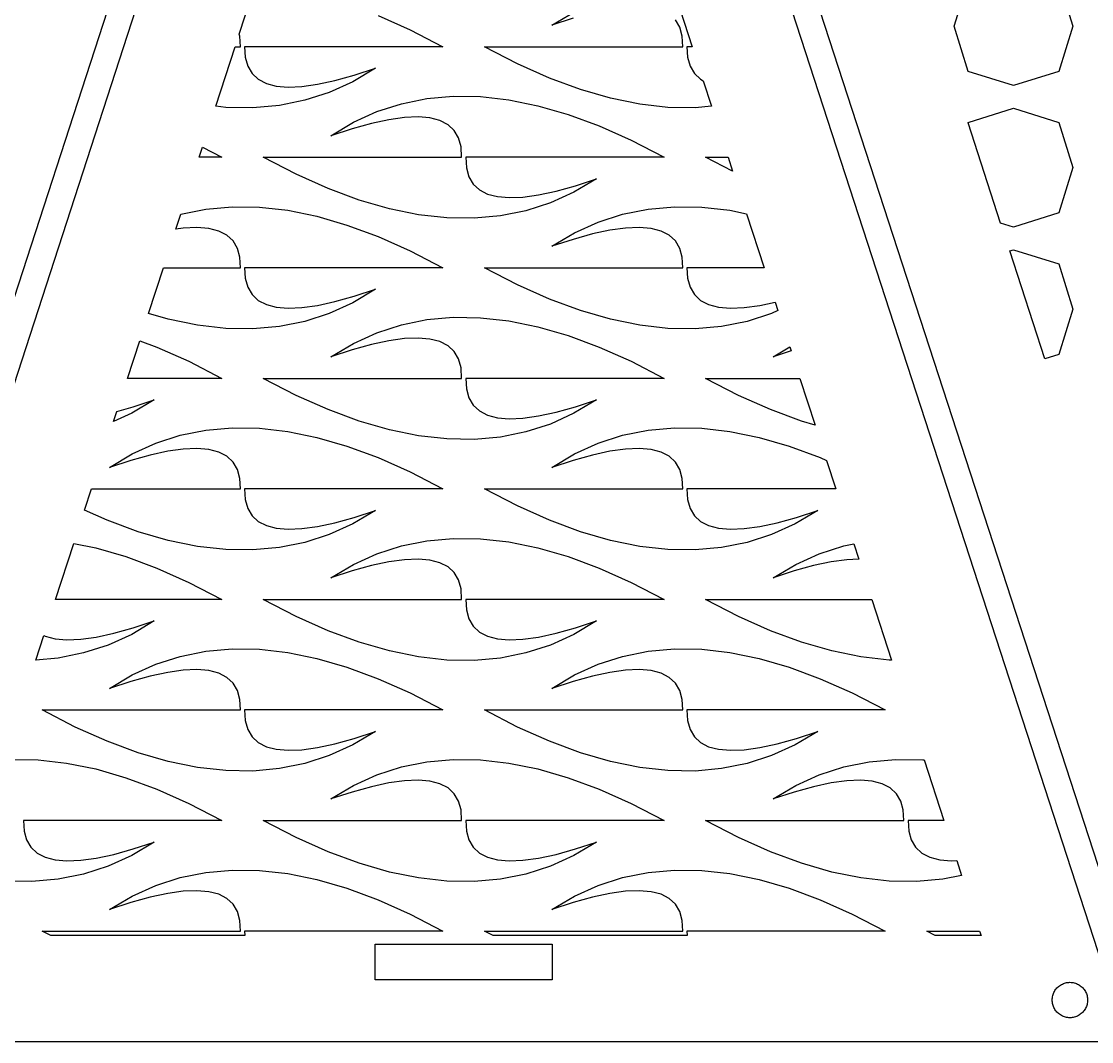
# Model space of a CAD drawing. Header units: metres. Extents: x 20 to 1108, y 20 to 485.
# Drawn here: x 357.6 to 478.6, y 20 to 135.4 of the extents above; entities that cross this region are included whole.
import ezdxf

# ---------------------------------------------------------------- set-up
doc = ezdxf.new("R2010")
doc.units = ezdxf.units.M

msp = doc.modelspace()

# ---------------------------------------------------------------- linework, layer by layer
for p, q in [((329.463, 20.0001), (404.463, 250.826)), ((407.617, 250.826), (332.617, 20)), ((482.617, 20), (407.617, 250.826)), ((410.772, 250.826), (485.772, 20.0001)), ((382.249, 133.92), (384.019, 139.366)), ((431.209, 139.384), (433.447, 132.5)), ((463.052, 134.826), (464.652, 139.946)), ((474.892, 139.946), (476.492, 134.826)), ((397.932, 136.039), (401.548, 134.426)), ((417.595, 134.934), (420.152, 136.455)), ((419.993, 135.719), (417.595, 134.934)), ((432.034, 134.7), (431.545, 135.532)), ((401.548, 134.426), (405.272, 132.5)), ((432.313, 133.69), (432.034, 134.7)), ((464.652, 129.706), (463.052, 134.826)), ((476.492, 134.826), (474.892, 129.706)), ((382.313, 133.69), (382.249, 133.92)), ((382.379, 132.5), (382.313, 133.69)), ((432.379, 132.5), (432.313, 133.69)), ((379.601, 125.767), (381.788, 132.5)), ((381.788, 132.5), (382.379, 132.5)), ((405.272, 132.5), (382.856, 132.5)), ((382.856, 132.5), (382.922, 131.31)), ((413.687, 130.574), (409.963, 132.5)), ((409.963, 132.5), (432.379, 132.5)), ((433.447, 132.5), (432.856, 132.5)), ((432.856, 132.5), (432.922, 131.31)), ((382.922, 131.31), (383.201, 130.3)), ((432.922, 131.31), (433.201, 130.3)), ((383.201, 130.3), (383.69, 129.468)), ((383.69, 129.468), (384.392, 128.817)), ((397.64, 130.066), (395.083, 128.545)), ((395.242, 129.281), (397.64, 130.066)), ((417.303, 128.961), (413.687, 130.574)), ((433.201, 130.3), (433.69, 129.468)), ((433.69, 129.468), (434.392, 128.817)), ((469.772, 128.107), (464.652, 129.706)), ((474.892, 129.706), (469.772, 128.107)), ((384.392, 128.817), (385.307, 128.344)), ((385.307, 128.344), (386.433, 128.051)), ((389.321, 128.005), (391.082, 128.25)), ((391.082, 128.25), (393.057, 128.676)), ((395.083, 128.545), (392.42, 127.337)), ((393.057, 128.676), (395.242, 129.281)), ((420.814, 127.661), (417.303, 128.961)), ((434.392, 128.817), (434.694, 128.66)), ((434.694, 128.66), (435.636, 125.761)), ((386.433, 128.051), (387.771, 127.938)), ((387.771, 127.938), (389.321, 128.005)), ((392.42, 127.337), (389.652, 126.443)), ((424.219, 126.674), (420.814, 127.661)), ((386.777, 125.863), (383.796, 125.595)), ((389.652, 126.443), (386.777, 125.863)), ((397.815, 125.163), (400.583, 126.057)), ((400.583, 126.057), (403.458, 126.637)), ((403.458, 126.637), (406.439, 126.905)), ((406.439, 126.905), (409.525, 126.858)), ((409.525, 126.858), (412.718, 126.499)), ((412.718, 126.499), (416.016, 125.826)), ((416.016, 125.826), (419.421, 124.839)), ((427.517, 126.001), (424.219, 126.674)), ((430.71, 125.642), (427.517, 126.001)), ((380.71, 125.642), (379.601, 125.767)), ((383.796, 125.595), (380.71, 125.642)), ((395.152, 123.955), (397.815, 125.163)), ((419.421, 124.839), (422.932, 123.539)), ((433.796, 125.595), (430.71, 125.642)), ((435.636, 125.761), (433.796, 125.595)), ((464.652, 123.946), (469.772, 125.546)), ((469.772, 125.546), (474.892, 123.946)), ((392.595, 122.434), (395.152, 123.955)), ((397.178, 123.824), (394.993, 123.219)), ((399.153, 124.25), (397.178, 123.824)), ((400.914, 124.495), (399.153, 124.25)), ((402.464, 124.562), (400.914, 124.495)), ((403.802, 124.449), (402.464, 124.562)), ((404.928, 124.156), (403.802, 124.449)), ((405.843, 123.683), (404.928, 124.156)), ((406.545, 123.032), (405.843, 123.683)), ((422.932, 123.539), (426.548, 121.926)), ((464.634, 123.888), (464.652, 123.946)), ((468.314, 112.563), (464.634, 123.888)), ((474.892, 123.946), (476.492, 118.826)), ((394.993, 123.219), (392.595, 122.434)), ((407.034, 122.2), (406.545, 123.032)), ((407.313, 121.19), (407.034, 122.2)), ((377.727, 120), (378.093, 121.127)), ((378.093, 121.127), (380.272, 120)), ((407.379, 120), (407.313, 121.19)), ((426.548, 121.926), (430.272, 120)), ((380.272, 120), (377.727, 120)), ((388.687, 118.073), (384.963, 120)), ((384.963, 120), (407.379, 120)), ((430.272, 120), (407.856, 120)), ((407.856, 120), (407.922, 118.81)), ((434.963, 120), (437.508, 120)), ((438.022, 118.417), (434.963, 120)), ((437.508, 120), (438.022, 118.417)), ((407.922, 118.81), (408.201, 117.8)), ((476.492, 118.826), (474.892, 113.706)), ((392.303, 116.461), (388.687, 118.073)), ((408.201, 117.8), (408.69, 116.968)), ((422.64, 117.566), (420.083, 116.045)), ((420.242, 116.781), (422.64, 117.566)), ((395.814, 115.161), (392.303, 116.461)), ((408.69, 116.968), (409.392, 116.316)), ((409.392, 116.316), (410.307, 115.844)), ((416.082, 115.75), (418.057, 116.176)), ((418.057, 116.176), (420.242, 116.781)), ((399.219, 114.174), (395.814, 115.161)), ((410.307, 115.844), (411.433, 115.552)), ((411.433, 115.552), (412.771, 115.438)), ((412.771, 115.438), (414.321, 115.505)), ((414.321, 115.505), (416.082, 115.75)), ((420.083, 116.045), (417.42, 114.837)), ((375.637, 113.567), (378.458, 114.137)), ((378.458, 114.137), (381.439, 114.404)), ((381.439, 114.404), (384.525, 114.358)), ((384.525, 114.358), (387.718, 113.999)), ((387.718, 113.999), (391.016, 113.326)), ((402.517, 113.501), (399.219, 114.174)), ((414.652, 113.943), (411.777, 113.363)), ((417.42, 114.837), (414.652, 113.943)), ((425.583, 113.557), (428.458, 114.137)), ((428.458, 114.137), (431.439, 114.404)), ((431.439, 114.404), (434.525, 114.358)), ((434.525, 114.358), (437.718, 113.999)), ((437.718, 113.999), (439.581, 113.618)), ((375.089, 111.88), (375.637, 113.567)), ((391.016, 113.326), (394.421, 112.339)), ((405.71, 113.142), (402.517, 113.501)), ((408.796, 113.096), (405.71, 113.142)), ((411.777, 113.363), (408.796, 113.096)), ((420.152, 111.455), (422.815, 112.663)), ((422.815, 112.663), (425.583, 113.557)), ((439.581, 113.618), (441.57, 107.5)), ((469.772, 112.107), (468.314, 112.563)), ((474.892, 113.706), (469.772, 112.107)), ((375.914, 111.995), (375.089, 111.88)), ((377.464, 112.062), (375.914, 111.995)), ((378.802, 111.948), (377.464, 112.062)), ((379.928, 111.656), (378.802, 111.948)), ((380.843, 111.184), (379.928, 111.656)), ((394.421, 112.339), (397.932, 111.039)), ((417.595, 109.934), (420.152, 111.455)), ((422.178, 111.324), (419.993, 110.719)), ((424.153, 111.75), (422.178, 111.324)), ((425.914, 111.995), (424.153, 111.75)), ((427.464, 112.062), (425.914, 111.995)), ((428.802, 111.948), (427.464, 112.062)), ((429.928, 111.656), (428.802, 111.948)), ((430.843, 111.184), (429.928, 111.656)), ((381.545, 110.532), (380.843, 111.184)), ((382.034, 109.7), (381.545, 110.532)), ((397.932, 111.039), (401.548, 109.427)), ((419.993, 110.719), (417.595, 109.934)), ((431.545, 110.532), (430.843, 111.184)), ((432.034, 109.7), (431.545, 110.532)), ((382.313, 108.69), (382.034, 109.7)), ((401.548, 109.427), (405.272, 107.5)), ((432.313, 108.69), (432.034, 109.7)), ((469.338, 109.41), (469.772, 109.546)), ((473.302, 97.2091), (469.338, 109.41)), ((469.772, 109.546), (474.892, 107.946)), ((382.379, 107.5), (382.313, 108.69)), ((432.379, 107.5), (432.313, 108.69)), ((474.892, 107.946), (476.492, 102.826)), ((371.983, 102.322), (373.665, 107.5)), ((373.665, 107.5), (382.379, 107.5)), ((405.272, 107.5), (382.856, 107.5)), ((382.856, 107.5), (382.922, 106.31)), ((413.687, 105.573), (409.963, 107.5)), ((409.963, 107.5), (432.379, 107.5)), ((441.57, 107.5), (432.856, 107.5)), ((432.856, 107.5), (432.922, 106.31)), ((382.922, 106.31), (383.201, 105.3)), ((383.201, 105.3), (383.69, 104.468)), ((417.303, 103.961), (413.687, 105.573)), ((432.922, 106.31), (433.201, 105.3)), ((433.201, 105.3), (433.69, 104.468)), ((383.69, 104.468), (384.392, 103.816)), ((393.057, 103.676), (395.242, 104.281)), ((397.64, 105.066), (395.083, 103.545)), ((395.242, 104.281), (397.64, 105.066)), ((433.69, 104.468), (434.392, 103.816)), ((384.392, 103.816), (385.307, 103.344)), ((385.307, 103.344), (386.433, 103.052)), ((386.433, 103.052), (387.771, 102.938)), ((387.771, 102.938), (389.321, 103.005)), ((389.321, 103.005), (391.082, 103.25)), ((391.082, 103.25), (393.057, 103.676)), ((395.083, 103.545), (392.42, 102.337)), ((420.814, 102.661), (417.303, 103.961)), ((434.392, 103.816), (435.307, 103.344)), ((435.307, 103.344), (436.433, 103.052)), ((436.433, 103.052), (437.771, 102.938)), ((437.771, 102.938), (439.321, 103.005)), ((439.321, 103.005), (441.082, 103.25)), ((441.082, 103.25), (442.827, 103.627)), ((442.827, 103.627), (443.141, 102.664)), ((374.219, 101.674), (371.983, 102.322)), ((377.517, 101.001), (374.219, 101.674)), ((392.42, 102.337), (389.652, 101.443)), ((400.583, 101.057), (403.458, 101.637)), ((403.458, 101.637), (406.439, 101.904)), ((406.439, 101.904), (409.525, 101.858)), ((409.525, 101.858), (412.718, 101.499)), ((424.219, 101.674), (420.814, 102.661)), ((427.517, 101.001), (424.219, 101.674)), ((442.42, 102.337), (439.652, 101.443)), ((443.141, 102.664), (442.42, 102.337)), ((476.492, 102.826), (474.892, 97.7062)), ((380.71, 100.642), (377.517, 101.001)), ((383.796, 100.596), (380.71, 100.642)), ((386.777, 100.863), (383.796, 100.596)), ((389.652, 101.443), (386.777, 100.863)), ((397.815, 100.163), (400.583, 101.057)), ((412.718, 101.499), (416.016, 100.826)), ((416.016, 100.826), (419.421, 99.8389)), ((430.71, 100.642), (427.517, 101.001)), ((433.796, 100.596), (430.71, 100.642)), ((436.777, 100.863), (433.796, 100.596)), ((439.652, 101.443), (436.777, 100.863)), ((369.604, 95), (370.988, 99.2588)), ((370.988, 99.2588), (372.932, 98.5391)), ((395.152, 98.9551), (397.815, 100.163)), ((399.153, 99.25), (397.178, 98.8242)), ((400.914, 99.4951), (399.153, 99.25)), ((402.464, 99.5615), (400.914, 99.4951)), ((403.802, 99.4482), (402.464, 99.5615)), ((404.928, 99.1562), (403.802, 99.4482)), ((419.421, 99.8389), (422.932, 98.5391)), ((372.932, 98.5391), (376.548, 96.9268)), ((392.595, 97.4336), (395.152, 98.9551)), ((394.993, 98.2188), (392.595, 97.4336)), ((397.178, 98.8242), (394.993, 98.2188)), ((405.843, 98.6836), (404.928, 99.1562)), ((406.545, 98.0322), (405.843, 98.6836)), ((407.034, 97.2002), (406.545, 98.0322)), ((422.932, 98.5391), (426.548, 96.9268)), ((442.595, 97.4336), (444.477, 98.5527)), ((444.624, 98.0977), (442.595, 97.4336)), ((444.477, 98.5527), (444.624, 98.0977)), ((376.548, 96.9268), (380.272, 95)), ((407.313, 96.1904), (407.034, 97.2002)), ((426.548, 96.9268), (430.272, 95)), ((474.892, 97.7062), (473.302, 97.2091)), ((407.379, 95), (407.313, 96.1904)), ((380.272, 95), (369.604, 95)), ((388.687, 93.0732), (384.963, 95)), ((384.963, 95), (407.379, 95)), ((430.272, 95), (407.856, 95)), ((407.856, 95), (407.922, 93.8096)), ((438.687, 93.0732), (434.963, 95)), ((434.963, 95), (445.631, 95)), ((445.631, 95), (447.348, 89.7158)), ((407.922, 93.8096), (408.201, 92.7998)), ((372.64, 92.5664), (370.083, 91.0449)), ((370.242, 91.7812), (372.64, 92.5664)), ((392.303, 91.4609), (388.687, 93.0732)), ((408.201, 92.7998), (408.69, 91.9678)), ((408.69, 91.9678), (409.392, 91.3164)), ((422.64, 92.5664), (420.083, 91.0449)), ((420.242, 91.7812), (422.64, 92.5664)), ((442.303, 91.4609), (438.687, 93.0732)), ((368.014, 90.1064), (368.392, 91.2686)), ((370.083, 91.0449), (368.014, 90.1064)), ((368.392, 91.2686), (370.242, 91.7812)), ((395.814, 90.1611), (392.303, 91.4609)), ((409.392, 91.3164), (410.307, 90.8438)), ((410.307, 90.8438), (411.433, 90.5518)), ((414.321, 90.5049), (416.082, 90.75)), ((416.082, 90.75), (418.057, 91.1758)), ((420.083, 91.0449), (417.42, 89.8369)), ((418.057, 91.1758), (420.242, 91.7812)), ((445.814, 90.1611), (442.303, 91.4609)), ((399.219, 89.1738), (395.814, 90.1611)), ((411.433, 90.5518), (412.771, 90.4385)), ((412.771, 90.4385), (414.321, 90.5049)), ((417.42, 89.8369), (414.652, 88.9434)), ((447.348, 89.7158), (445.814, 90.1611)), ((372.815, 87.6631), (375.583, 88.5566)), ((375.583, 88.5566), (378.458, 89.1367)), ((378.458, 89.1367), (381.439, 89.4043)), ((381.439, 89.4043), (384.525, 89.3584)), ((384.525, 89.3584), (387.718, 88.999)), ((387.718, 88.999), (391.016, 88.3262)), ((391.016, 88.3262), (394.421, 87.3389)), ((402.517, 88.501), (399.219, 89.1738)), ((405.71, 88.1416), (402.517, 88.501)), ((411.777, 88.3633), (408.796, 88.0957)), ((414.652, 88.9434), (411.777, 88.3633)), ((422.815, 87.6631), (425.583, 88.5566)), ((425.583, 88.5566), (428.458, 89.1367)), ((428.458, 89.1367), (431.439, 89.4043)), ((431.439, 89.4043), (434.525, 89.3584)), ((434.525, 89.3584), (437.718, 88.999)), ((437.718, 88.999), (441.016, 88.3262)), ((441.016, 88.3262), (444.421, 87.3389)), ((370.152, 86.4551), (372.815, 87.6631)), ((394.421, 87.3389), (397.932, 86.0391)), ((408.796, 88.0957), (405.71, 88.1416)), ((420.152, 86.4551), (422.815, 87.6631)), ((444.421, 87.3389), (447.932, 86.0391)), ((367.595, 84.9336), (370.152, 86.4551)), ((372.178, 86.3242), (369.993, 85.7188)), ((374.153, 86.75), (372.178, 86.3242)), ((375.914, 86.9951), (374.153, 86.75)), ((377.464, 87.0615), (375.914, 86.9951)), ((378.802, 86.9482), (377.464, 87.0615)), ((379.928, 86.6562), (378.802, 86.9482)), ((380.843, 86.1836), (379.928, 86.6562)), ((381.545, 85.5322), (380.843, 86.1836)), ((397.932, 86.0391), (401.548, 84.4268)), ((417.595, 84.9336), (420.152, 86.4551)), ((422.178, 86.3242), (419.993, 85.7188)), ((424.153, 86.75), (422.178, 86.3242)), ((425.914, 86.9951), (424.153, 86.75)), ((427.464, 87.0615), (425.914, 86.9951)), ((428.802, 86.9482), (427.464, 87.0615)), ((429.928, 86.6562), (428.802, 86.9482)), ((430.843, 86.1836), (429.928, 86.6562)), ((431.545, 85.5322), (430.843, 86.1836)), ((447.932, 86.0391), (448.646, 85.7207)), ((369.993, 85.7188), (367.595, 84.9336)), ((382.034, 84.7002), (381.545, 85.5322)), ((382.313, 83.6904), (382.034, 84.7002)), ((419.993, 85.7188), (417.595, 84.9336)), ((432.034, 84.7002), (431.545, 85.5322)), ((432.313, 83.6904), (432.034, 84.7002)), ((448.646, 85.7207), (449.693, 82.5)), ((382.379, 82.5), (382.313, 83.6904)), ((401.548, 84.4268), (405.272, 82.5)), ((432.379, 82.5), (432.313, 83.6904)), ((364.761, 80.0947), (365.542, 82.5)), ((365.542, 82.5), (382.379, 82.5)), ((405.272, 82.5), (382.856, 82.5)), ((382.856, 82.5), (382.922, 81.3096)), ((413.687, 80.5732), (409.963, 82.5)), ((409.963, 82.5), (432.379, 82.5)), ((449.693, 82.5), (432.856, 82.5)), ((432.856, 82.5), (432.922, 81.3096)), ((382.922, 81.3096), (383.201, 80.2998)), ((432.922, 81.3096), (433.201, 80.2998)), ((367.303, 78.9609), (364.761, 80.0947)), ((383.201, 80.2998), (383.69, 79.4678)), ((397.64, 80.0664), (395.083, 78.5449)), ((395.242, 79.2812), (397.64, 80.0664)), ((417.303, 78.9609), (413.687, 80.5732)), ((433.201, 80.2998), (433.69, 79.4678)), ((447.64, 80.0664), (445.083, 78.5449)), ((445.242, 79.2812), (447.64, 80.0664)), ((370.814, 77.6611), (367.303, 78.9609)), ((383.69, 79.4678), (384.392, 78.8164)), ((384.392, 78.8164), (385.307, 78.3438)), ((391.082, 78.25), (393.057, 78.6758)), ((393.057, 78.6758), (395.242, 79.2812)), ((420.814, 77.6611), (417.303, 78.9609)), ((433.69, 79.4678), (434.392, 78.8164)), ((434.392, 78.8164), (435.307, 78.3438)), ((441.082, 78.25), (443.057, 78.6758)), ((443.057, 78.6758), (445.242, 79.2812)), ((374.219, 76.6738), (370.814, 77.6611)), ((385.307, 78.3438), (386.433, 78.0518)), ((386.433, 78.0518), (387.771, 77.9385)), ((387.771, 77.9385), (389.321, 78.0049)), ((389.321, 78.0049), (391.082, 78.25)), ((395.083, 78.5449), (392.42, 77.3369)), ((424.219, 76.6738), (420.814, 77.6611)), ((435.307, 78.3438), (436.433, 78.0518)), ((436.433, 78.0518), (437.771, 77.9385)), ((437.771, 77.9385), (439.321, 78.0049)), ((439.321, 78.0049), (441.082, 78.25)), ((445.083, 78.5449), (442.42, 77.3369)), ((361.481, 70), (363.538, 76.3311)), ((363.538, 76.3311), (366.016, 75.8262)), ((377.517, 76.001), (374.219, 76.6738)), ((389.652, 76.4434), (386.777, 75.8633)), ((392.42, 77.3369), (389.652, 76.4434)), ((400.583, 76.0566), (403.458, 76.6367)), ((403.458, 76.6367), (406.439, 76.9043)), ((406.439, 76.9043), (409.525, 76.8584)), ((409.525, 76.8584), (412.718, 76.499)), ((412.718, 76.499), (416.016, 75.8262)), ((427.517, 76.001), (424.219, 76.6738)), ((439.652, 76.4434), (436.777, 75.8633)), ((442.42, 77.3369), (439.652, 76.4434)), ((450.583, 76.0566), (451.712, 76.2852)), ((451.712, 76.2852), (452.275, 74.5537)), ((366.016, 75.8262), (369.421, 74.8389)), ((380.71, 75.6416), (377.517, 76.001)), ((383.796, 75.5957), (380.71, 75.6416)), ((386.777, 75.8633), (383.796, 75.5957)), ((395.152, 73.9551), (397.815, 75.1631)), ((397.815, 75.1631), (400.583, 76.0566)), ((416.016, 75.8262), (419.421, 74.8389)), ((430.71, 75.6416), (427.517, 76.001)), ((433.796, 75.5957), (430.71, 75.6416)), ((436.777, 75.8633), (433.796, 75.5957)), ((445.152, 73.9551), (447.815, 75.1631)), ((447.815, 75.1631), (450.583, 76.0566)), ((369.421, 74.8389), (372.932, 73.5391)), ((392.595, 72.4336), (395.152, 73.9551)), ((397.178, 73.8242), (394.993, 73.2188)), ((399.153, 74.25), (397.178, 73.8242)), ((400.914, 74.4951), (399.153, 74.25)), ((402.464, 74.5615), (400.914, 74.4951)), ((403.802, 74.4482), (402.464, 74.5615)), ((404.928, 74.1562), (403.802, 74.4482)), ((405.843, 73.6836), (404.928, 74.1562)), ((419.421, 74.8389), (422.932, 73.5391)), ((442.595, 72.4336), (445.152, 73.9551)), ((447.178, 73.8242), (444.993, 73.2188)), ((449.153, 74.25), (447.178, 73.8242)), ((450.914, 74.4951), (449.153, 74.25)), ((452.275, 74.5537), (450.914, 74.4951)), ((372.932, 73.5391), (376.548, 71.9268)), ((394.993, 73.2188), (392.595, 72.4336)), ((406.545, 73.0322), (405.843, 73.6836)), ((407.034, 72.2002), (406.545, 73.0322)), ((422.932, 73.5391), (426.548, 71.9268)), ((444.993, 73.2188), (442.595, 72.4336)), ((376.548, 71.9268), (380.272, 70)), ((407.313, 71.1904), (407.034, 72.2002)), ((426.548, 71.9268), (430.272, 70)), ((407.379, 70), (407.313, 71.1904)), ((380.272, 70), (361.481, 70)), ((388.687, 68.0732), (384.963, 70)), ((384.963, 70), (407.379, 70)), ((430.272, 70), (407.856, 70)), ((407.856, 70), (407.922, 68.8096)), ((438.687, 68.0732), (434.963, 70)), ((434.963, 70), (453.754, 70)), ((453.754, 70), (455.984, 63.1377)), ((392.303, 66.4609), (388.687, 68.0732)), ((407.922, 68.8096), (408.201, 67.7998)), ((408.201, 67.7998), (408.69, 66.9678)), ((442.303, 66.4609), (438.687, 68.0732)), ((368.057, 66.1758), (370.242, 66.7812)), ((372.64, 67.5664), (370.083, 66.0449)), ((370.242, 66.7812), (372.64, 67.5664)), ((408.69, 66.9678), (409.392, 66.3164)), ((418.057, 66.1758), (420.242, 66.7812)), ((422.64, 67.5664), (420.083, 66.0449)), ((420.242, 66.7812), (422.64, 67.5664)), ((359.251, 63.1357), (360.156, 65.9219)), ((360.156, 65.9219), (360.307, 65.8438)), ((360.307, 65.8438), (361.433, 65.5518)), ((361.433, 65.5518), (362.771, 65.4385)), ((362.771, 65.4385), (364.321, 65.5049)), ((364.321, 65.5049), (366.082, 65.75)), ((366.082, 65.75), (368.057, 66.1758)), ((370.083, 66.0449), (367.42, 64.8369)), ((395.814, 65.1611), (392.303, 66.4609)), ((409.392, 66.3164), (410.307, 65.8438)), ((410.307, 65.8438), (411.433, 65.5518)), ((411.433, 65.5518), (412.771, 65.4385)), ((412.771, 65.4385), (414.321, 65.5049)), ((414.321, 65.5049), (416.082, 65.75)), ((416.082, 65.75), (418.057, 66.1758)), ((420.083, 66.0449), (417.42, 64.8369)), ((445.814, 65.1611), (442.303, 66.4609)), ((367.42, 64.8369), (364.652, 63.9434)), ((375.583, 63.5566), (378.458, 64.1367)), ((378.458, 64.1367), (381.439, 64.4043)), ((381.439, 64.4043), (384.525, 64.3584)), ((384.525, 64.3584), (387.718, 63.999)), ((399.219, 64.1738), (395.814, 65.1611)), ((402.517, 63.501), (399.219, 64.1738)), ((417.42, 64.8369), (414.652, 63.9434)), ((425.583, 63.5566), (428.458, 64.1367)), ((428.458, 64.1367), (431.439, 64.4043)), ((431.439, 64.4043), (434.525, 64.3584)), ((434.525, 64.3584), (437.718, 63.999)), ((449.219, 64.1738), (445.814, 65.1611)), ((452.517, 63.501), (449.219, 64.1738)), ((361.777, 63.3633), (359.251, 63.1357)), ((364.652, 63.9434), (361.777, 63.3633)), ((372.815, 62.6631), (375.583, 63.5566)), ((387.718, 63.999), (391.016, 63.3262)), ((391.016, 63.3262), (394.421, 62.3389)), ((405.71, 63.1416), (402.517, 63.501)), ((408.796, 63.0957), (405.71, 63.1416)), ((411.777, 63.3633), (408.796, 63.0957)), ((414.652, 63.9434), (411.777, 63.3633)), ((422.815, 62.6631), (425.583, 63.5566)), ((437.718, 63.999), (441.016, 63.3262)), ((441.016, 63.3262), (444.421, 62.3389)), ((455.71, 63.1416), (452.517, 63.501)), ((455.984, 63.1377), (455.71, 63.1416)), ((370.152, 61.4551), (372.815, 62.6631)), ((374.153, 61.75), (372.178, 61.3242)), ((375.914, 61.9951), (374.153, 61.75)), ((377.464, 62.0615), (375.914, 61.9951)), ((378.802, 61.9482), (377.464, 62.0615)), ((379.928, 61.6562), (378.802, 61.9482)), ((394.421, 62.3389), (397.932, 61.0391)), ((420.152, 61.4551), (422.815, 62.6631)), ((424.153, 61.75), (422.178, 61.3242)), ((425.914, 61.9951), (424.153, 61.75)), ((427.464, 62.0615), (425.914, 61.9951)), ((428.802, 61.9482), (427.464, 62.0615)), ((429.928, 61.6562), (428.802, 61.9482)), ((444.421, 62.3389), (447.932, 61.0391)), ((367.595, 59.9336), (370.152, 61.4551)), ((369.993, 60.7188), (367.595, 59.9336)), ((372.178, 61.3242), (369.993, 60.7188)), ((380.843, 61.1836), (379.928, 61.6562)), ((381.545, 60.5322), (380.843, 61.1836)), ((382.034, 59.7002), (381.545, 60.5322)), ((397.932, 61.0391), (401.548, 59.4268)), ((417.595, 59.9336), (420.152, 61.4551)), ((419.993, 60.7188), (417.595, 59.9336)), ((422.178, 61.3242), (419.993, 60.7188)), ((430.843, 61.1836), (429.928, 61.6562)), ((431.545, 60.5322), (430.843, 61.1836)), ((432.034, 59.7002), (431.545, 60.5322)), ((447.932, 61.0391), (451.548, 59.4268)), ((382.313, 58.6904), (382.034, 59.7002)), ((401.548, 59.4268), (405.272, 57.5)), ((432.313, 58.6904), (432.034, 59.7002)), ((451.548, 59.4268), (455.272, 57.5)), ((382.379, 57.5), (382.313, 58.6904)), ((432.379, 57.5), (432.313, 58.6904)), ((363.687, 55.5732), (359.963, 57.5)), ((359.963, 57.5), (382.379, 57.5)), ((405.272, 57.5), (382.856, 57.5)), ((382.856, 57.5), (382.922, 56.3096)), ((413.687, 55.5732), (409.963, 57.5)), ((409.963, 57.5), (432.379, 57.5)), ((455.272, 57.5), (432.856, 57.5)), ((432.856, 57.5), (432.922, 56.3096)), ((382.922, 56.3096), (383.201, 55.2998)), ((432.922, 56.3096), (433.201, 55.2998)), ((367.303, 53.9609), (363.687, 55.5732)), ((383.201, 55.2998), (383.69, 54.4678)), ((383.69, 54.4678), (384.392, 53.8164)), ((397.64, 55.0664), (395.083, 53.5449)), ((395.242, 54.2812), (397.64, 55.0664)), ((417.303, 53.9609), (413.687, 55.5732)), ((433.201, 55.2998), (433.69, 54.4678)), ((433.69, 54.4678), (434.392, 53.8164)), ((447.64, 55.0664), (445.083, 53.5449)), ((445.242, 54.2812), (447.64, 55.0664)), ((370.814, 52.6611), (367.303, 53.9609)), ((384.392, 53.8164), (385.307, 53.3438)), ((385.307, 53.3438), (386.433, 53.0518)), ((389.321, 53.0049), (391.082, 53.25)), ((391.082, 53.25), (393.057, 53.6758)), ((395.083, 53.5449), (392.42, 52.3369)), ((393.057, 53.6758), (395.242, 54.2812)), ((420.814, 52.6611), (417.303, 53.9609)), ((434.392, 53.8164), (435.307, 53.3438)), ((435.307, 53.3438), (436.433, 53.0518)), ((439.321, 53.0049), (441.082, 53.25)), ((441.082, 53.25), (443.057, 53.6758)), ((445.083, 53.5449), (442.42, 52.3369)), ((443.057, 53.6758), (445.242, 54.2812)), ((374.219, 51.6738), (370.814, 52.6611)), ((386.433, 53.0518), (387.771, 52.9385)), ((387.771, 52.9385), (389.321, 53.0049)), ((392.42, 52.3369), (389.652, 51.4434)), ((424.219, 51.6738), (420.814, 52.6611)), ((436.433, 53.0518), (437.771, 52.9385)), ((437.771, 52.9385), (439.321, 53.0049)), ((442.42, 52.3369), (439.652, 51.4434)), ((356.439, 51.9043), (359.525, 51.8584)), ((359.525, 51.8584), (362.718, 51.499)), ((362.718, 51.499), (366.016, 50.8262)), ((366.016, 50.8262), (369.421, 49.8389)), ((377.517, 51.001), (374.219, 51.6738)), ((380.71, 50.6416), (377.517, 51.001)), ((386.777, 50.8633), (383.796, 50.5957)), ((389.652, 51.4434), (386.777, 50.8633)), ((397.815, 50.1631), (400.583, 51.0566)), ((400.583, 51.0566), (403.458, 51.6367)), ((403.458, 51.6367), (406.439, 51.9043)), ((406.439, 51.9043), (409.525, 51.8584)), ((409.525, 51.8584), (412.718, 51.499)), ((412.718, 51.499), (416.016, 50.8262)), ((416.016, 50.8262), (419.421, 49.8389)), ((427.517, 51.001), (424.219, 51.6738)), ((430.71, 50.6416), (427.517, 51.001)), ((436.777, 50.8633), (433.796, 50.5957)), ((439.652, 51.4434), (436.777, 50.8633)), ((447.815, 50.1631), (450.583, 51.0566)), ((450.583, 51.0566), (453.458, 51.6367)), ((453.458, 51.6367), (456.439, 51.9043)), ((456.439, 51.9043), (459.525, 51.8584)), ((459.525, 51.8584), (459.654, 51.8438)), ((459.654, 51.8438), (461.877, 45)), ((369.421, 49.8389), (372.932, 48.5391)), ((383.796, 50.5957), (380.71, 50.6416)), ((395.152, 48.9551), (397.815, 50.1631)), ((419.421, 49.8389), (422.932, 48.5391)), ((433.796, 50.5957), (430.71, 50.6416)), ((445.152, 48.9551), (447.815, 50.1631)), ((372.932, 48.5391), (376.548, 46.9268)), ((392.595, 47.4336), (395.152, 48.9551)), ((397.178, 48.8242), (394.993, 48.2188)), ((399.153, 49.25), (397.178, 48.8242)), ((400.914, 49.4951), (399.153, 49.25)), ((402.464, 49.5615), (400.914, 49.4951)), ((403.802, 49.4482), (402.464, 49.5615)), ((404.928, 49.1562), (403.802, 49.4482)), ((405.843, 48.6836), (404.928, 49.1562)), ((406.545, 48.0322), (405.843, 48.6836)), ((422.932, 48.5391), (426.548, 46.9268)), ((442.595, 47.4336), (445.152, 48.9551)), ((447.178, 48.8242), (444.993, 48.2188)), ((449.153, 49.25), (447.178, 48.8242)), ((450.914, 49.4951), (449.153, 49.25)), ((452.464, 49.5615), (450.914, 49.4951)), ((453.802, 49.4482), (452.464, 49.5615)), ((454.928, 49.1562), (453.802, 49.4482)), ((455.843, 48.6836), (454.928, 49.1562)), ((456.545, 48.0322), (455.843, 48.6836)), ((394.993, 48.2188), (392.595, 47.4336)), ((407.034, 47.2002), (406.545, 48.0322)), ((407.313, 46.1904), (407.034, 47.2002)), ((444.993, 48.2188), (442.595, 47.4336)), ((457.034, 47.2002), (456.545, 48.0322)), ((457.313, 46.1904), (457.034, 47.2002)), ((376.548, 46.9268), (380.272, 45)), ((407.379, 45), (407.313, 46.1904)), ((426.548, 46.9268), (430.272, 45)), ((457.379, 45), (457.313, 46.1904)), ((380.272, 45), (357.856, 45)), ((357.856, 45), (357.922, 43.8096)), ((388.687, 43.0732), (384.963, 45)), ((384.963, 45), (407.379, 45)), ((430.272, 45), (407.856, 45)), ((407.856, 45), (407.922, 43.8096)), ((438.687, 43.0732), (434.963, 45)), ((434.963, 45), (457.379, 45)), ((461.877, 45), (457.856, 45)), ((457.856, 45), (457.922, 43.8096)), ((357.922, 43.8096), (358.201, 42.7998)), ((407.922, 43.8096), (408.201, 42.7998)), ((457.922, 43.8096), (458.201, 42.7998)), ((358.201, 42.7998), (358.69, 41.9678)), ((372.64, 42.5664), (370.083, 41.0449)), ((370.242, 41.7812), (372.64, 42.5664)), ((392.303, 41.4609), (388.687, 43.0732)), ((408.201, 42.7998), (408.69, 41.9678)), ((422.64, 42.5664), (420.083, 41.0449)), ((420.242, 41.7812), (422.64, 42.5664)), ((442.303, 41.4609), (438.687, 43.0732)), ((458.201, 42.7998), (458.69, 41.9678)), ((358.69, 41.9678), (359.392, 41.3164)), ((359.392, 41.3164), (360.307, 40.8438)), ((366.082, 40.75), (368.057, 41.1758)), ((368.057, 41.1758), (370.242, 41.7812)), ((395.814, 40.1611), (392.303, 41.4609)), ((408.69, 41.9678), (409.392, 41.3164)), ((409.392, 41.3164), (410.307, 40.8438)), ((416.082, 40.75), (418.057, 41.1758)), ((418.057, 41.1758), (420.242, 41.7812)), ((445.814, 40.1611), (442.303, 41.4609)), ((458.69, 41.9678), (459.392, 41.3164)), ((459.392, 41.3164), (460.307, 40.8438)), ((360.307, 40.8438), (361.433, 40.5518)), ((361.433, 40.5518), (362.771, 40.4385)), ((362.771, 40.4385), (364.321, 40.5049)), ((364.321, 40.5049), (366.082, 40.75)), ((370.083, 41.0449), (367.42, 39.8369)), ((399.219, 39.1738), (395.814, 40.1611)), ((410.307, 40.8438), (411.433, 40.5518)), ((411.433, 40.5518), (412.771, 40.4385)), ((412.771, 40.4385), (414.321, 40.5049)), ((414.321, 40.5049), (416.082, 40.75)), ((420.083, 41.0449), (417.42, 39.8369)), ((449.219, 39.1738), (445.814, 40.1611)), ((460.307, 40.8438), (461.433, 40.5518)), ((461.433, 40.5518), (462.771, 40.4385)), ((462.771, 40.4385), (463.351, 40.4629)), ((463.351, 40.4629), (463.895, 38.79)), ((364.652, 38.9434), (361.777, 38.3633)), ((367.42, 39.8369), (364.652, 38.9434)), ((375.583, 38.5566), (378.458, 39.1367)), ((378.458, 39.1367), (381.439, 39.4043)), ((381.439, 39.4043), (384.525, 39.3584)), ((384.525, 39.3584), (387.718, 38.999)), ((387.718, 38.999), (391.016, 38.3262)), ((402.517, 38.501), (399.219, 39.1738)), ((414.652, 38.9434), (411.777, 38.3633)), ((417.42, 39.8369), (414.652, 38.9434)), ((425.583, 38.5566), (428.458, 39.1367)), ((428.458, 39.1367), (431.439, 39.4043)), ((431.439, 39.4043), (434.525, 39.3584)), ((434.525, 39.3584), (437.718, 38.999)), ((437.718, 38.999), (441.016, 38.3262)), ((452.517, 38.501), (449.219, 39.1738)), ((463.895, 38.79), (461.777, 38.3633)), ((358.796, 38.0957), (355.71, 38.1416)), ((361.777, 38.3633), (358.796, 38.0957)), ((370.152, 36.4551), (372.815, 37.6631)), ((372.815, 37.6631), (375.583, 38.5566)), ((391.016, 38.3262), (394.421, 37.3389)), ((405.71, 38.1416), (402.517, 38.501)), ((408.796, 38.0957), (405.71, 38.1416)), ((411.777, 38.3633), (408.796, 38.0957)), ((420.152, 36.4551), (422.815, 37.6631)), ((422.815, 37.6631), (425.583, 38.5566)), ((441.016, 38.3262), (444.421, 37.3389)), ((455.71, 38.1416), (452.517, 38.501)), ((458.796, 38.0957), (455.71, 38.1416)), ((461.777, 38.3633), (458.796, 38.0957)), ((367.595, 34.9336), (370.152, 36.4551)), ((372.178, 36.3242), (369.993, 35.7188)), ((374.153, 36.75), (372.178, 36.3242)), ((375.914, 36.9951), (374.153, 36.75)), ((377.464, 37.0615), (375.914, 36.9951)), ((378.802, 36.9482), (377.464, 37.0615)), ((379.928, 36.6562), (378.802, 36.9482)), ((380.843, 36.1836), (379.928, 36.6562)), ((394.421, 37.3389), (397.932, 36.0391)), ((417.595, 34.9336), (420.152, 36.4551)), ((422.178, 36.3242), (419.993, 35.7188)), ((424.153, 36.75), (422.178, 36.3242)), ((425.914, 36.9951), (424.153, 36.75)), ((427.464, 37.0615), (425.914, 36.9951)), ((428.802, 36.9482), (427.464, 37.0615)), ((429.928, 36.6562), (428.802, 36.9482)), ((430.843, 36.1836), (429.928, 36.6562)), ((444.421, 37.3389), (447.932, 36.0391)), ((369.993, 35.7188), (367.595, 34.9336)), ((381.545, 35.5322), (380.843, 36.1836)), ((382.034, 34.7002), (381.545, 35.5322)), ((397.932, 36.0391), (401.548, 34.4268)), ((419.993, 35.7188), (417.595, 34.9336)), ((431.545, 35.5322), (430.843, 36.1836)), ((432.034, 34.7002), (431.545, 35.5322)), ((447.932, 36.0391), (451.548, 34.4268)), ((382.313, 33.6904), (382.034, 34.7002)), ((401.548, 34.4268), (405.272, 32.5)), ((432.313, 33.6904), (432.034, 34.7002)), ((451.548, 34.4268), (455.272, 32.5)), ((382.379, 32.5), (382.313, 33.6904)), ((432.379, 32.5), (432.313, 33.6904)), ((360.93, 32), (359.963, 32.5)), ((359.963, 32.5), (382.379, 32.5)), ((382.883, 32), (360.93, 32)), ((405.272, 32.5), (382.856, 32.5)), ((382.856, 32.5), (382.883, 32)), ((410.93, 32), (409.963, 32.5)), ((409.963, 32.5), (432.379, 32.5)), ((432.883, 32), (410.93, 32)), ((455.272, 32.5), (432.856, 32.5)), ((432.856, 32.5), (432.883, 32)), ((460.93, 32), (459.963, 32.5)), ((459.963, 32.5), (465.939, 32.5)), ((466.101, 32), (460.93, 32)), ((465.939, 32.5), (466.101, 32)), ((397.617, 27), (397.617, 31)), ((397.617, 31), (417.617, 31)), ((417.617, 31), (417.617, 27)), ((417.617, 27), (397.617, 27)), ((475.528, 26.6045), (475.648, 26.6396)), ((475.648, 26.6396), (475.771, 26.667)), ((475.771, 26.667), (475.895, 26.6865)), ((475.895, 26.6865), (476.02, 26.6982)), ((476.02, 26.6982), (476.146, 26.7021)), ((476.146, 26.7021), (476.271, 26.6982)), ((476.271, 26.6982), (476.396, 26.6865)), ((476.396, 26.6865), (476.52, 26.667)), ((476.52, 26.667), (476.643, 26.6396)), ((476.643, 26.6396), (476.763, 26.6045)), ((474.243, 25.3203), (474.285, 25.4385)), ((474.285, 25.4385), (474.335, 25.5537)), ((474.335, 25.5537), (474.393, 25.666)), ((474.393, 25.666), (474.456, 25.7744)), ((474.456, 25.7744), (474.528, 25.8779)), ((474.528, 25.8779), (474.604, 25.9775)), ((474.604, 25.9775), (474.688, 26.0713)), ((474.688, 26.0713), (474.777, 26.1602)), ((474.777, 26.1602), (474.87, 26.2432)), ((474.87, 26.2432), (474.97, 26.3203)), ((474.97, 26.3203), (475.074, 26.3906)), ((475.074, 26.3906), (475.182, 26.4551)), ((475.182, 26.4551), (475.294, 26.5117)), ((475.294, 26.5117), (475.409, 26.5615)), ((475.409, 26.5615), (475.528, 26.6045)), ((476.763, 26.6045), (476.881, 26.5615)), ((476.881, 26.5615), (476.997, 26.5117)), ((476.997, 26.5117), (477.109, 26.4551)), ((477.109, 26.4551), (477.217, 26.3906)), ((477.217, 26.3906), (477.321, 26.3203)), ((477.321, 26.3203), (477.42, 26.2432)), ((477.42, 26.2432), (477.515, 26.1602)), ((477.515, 26.1602), (477.603, 26.0713)), ((477.603, 26.0713), (477.687, 25.9775)), ((477.687, 25.9775), (477.763, 25.8779)), ((477.763, 25.8779), (477.834, 25.7744)), ((477.834, 25.7744), (477.898, 25.666)), ((477.898, 25.666), (477.955, 25.5537)), ((477.955, 25.5537), (478.005, 25.4385)), ((478.005, 25.4385), (478.047, 25.3203)), ((474.146, 24.7021), (474.15, 24.8281)), ((474.15, 24.5771), (474.146, 24.7021)), ((474.15, 24.8281), (474.161, 24.9531)), ((474.161, 24.4512), (474.15, 24.5771)), ((474.161, 24.9531), (474.181, 25.0771)), ((474.181, 24.3271), (474.161, 24.4512)), ((474.181, 25.0771), (474.208, 25.1992)), ((474.208, 24.2051), (474.181, 24.3271)), ((474.208, 25.1992), (474.243, 25.3203)), ((474.243, 24.084), (474.208, 24.2051)), ((478.047, 25.3203), (478.082, 25.1992)), ((478.082, 24.2051), (478.047, 24.084)), ((478.082, 25.1992), (478.11, 25.0771)), ((478.11, 24.3271), (478.082, 24.2051)), ((478.11, 25.0771), (478.129, 24.9531)), ((478.129, 24.4512), (478.11, 24.3271)), ((478.129, 24.9531), (478.141, 24.8281)), ((478.141, 24.5771), (478.129, 24.4512)), ((478.141, 24.8281), (478.146, 24.7021)), ((478.146, 24.7021), (478.141, 24.5771)), ((474.285, 23.9658), (474.243, 24.084)), ((474.335, 23.8506), (474.285, 23.9658)), ((474.393, 23.7393), (474.335, 23.8506)), ((474.456, 23.6309), (474.393, 23.7393)), ((474.528, 23.5264), (474.456, 23.6309)), ((474.604, 23.4277), (474.528, 23.5264)), ((474.688, 23.333), (474.604, 23.4277)), ((474.777, 23.2441), (474.688, 23.333)), ((474.87, 23.1611), (474.777, 23.2441)), ((474.97, 23.084), (474.87, 23.1611)), ((475.074, 23.0137), (474.97, 23.084)), ((475.182, 22.9492), (475.074, 23.0137)), ((477.217, 23.0137), (477.109, 22.9492)), ((477.321, 23.084), (477.217, 23.0137)), ((477.42, 23.1611), (477.321, 23.084)), ((477.515, 23.2441), (477.42, 23.1611)), ((477.603, 23.333), (477.515, 23.2441)), ((477.687, 23.4277), (477.603, 23.333)), ((477.763, 23.5264), (477.687, 23.4277)), ((477.834, 23.6309), (477.763, 23.5264)), ((477.898, 23.7393), (477.834, 23.6309)), ((477.955, 23.8506), (477.898, 23.7393)), ((478.005, 23.9658), (477.955, 23.8506)), ((478.047, 24.084), (478.005, 23.9658)), ((475.294, 22.8926), (475.182, 22.9492)), ((475.409, 22.8428), (475.294, 22.8926)), ((475.528, 22.7998), (475.409, 22.8428)), ((475.648, 22.7646), (475.528, 22.7998)), ((475.771, 22.7373), (475.648, 22.7646)), ((475.895, 22.7178), (475.771, 22.7373)), ((476.02, 22.7061), (475.895, 22.7178)), ((476.146, 22.7021), (476.02, 22.7061)), ((476.271, 22.7061), (476.146, 22.7021)), ((476.396, 22.7178), (476.271, 22.7061)), ((476.52, 22.7373), (476.396, 22.7178)), ((476.643, 22.7646), (476.52, 22.7373)), ((476.763, 22.7998), (476.643, 22.7646)), ((476.881, 22.8428), (476.763, 22.7998)), ((476.997, 22.8926), (476.881, 22.8428)), ((477.109, 22.9492), (476.997, 22.8926)), ((332.617, 20), (482.617, 20))]:
    msp.add_line(p, q)

doc.saveas('drawing.dxf')
